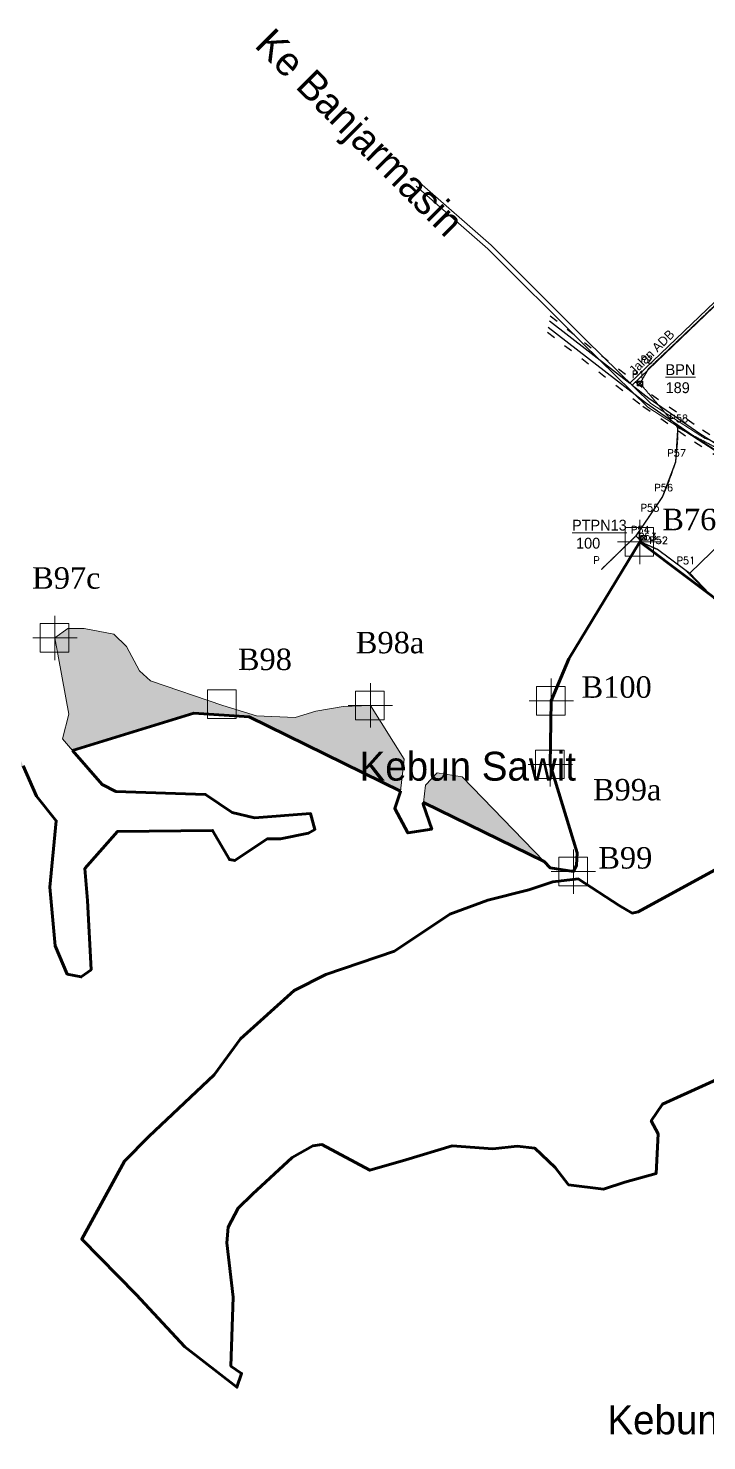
# Model space of a CAD drawing. Header units: inches. Extents: x 110400 to 131000, y 1079400 to 1096600.
# Drawn here: x 115212 to 116153, y 1088483 to 1090441 of the extents above; entities that cross this region are included whole.
import ezdxf

# ---------------------------------------------------------------- set-up
doc = ezdxf.new("R2010")
doc.units = ezdxf.units.IN
doc.header["$MEASUREMENT"] = 0
doc.linetypes.add('ACAD_ISO03W100', pattern=[30, 12, -18])
doc.linetypes.add('HIDDEN', pattern=[0.375, 0.25, -0.125])
for name, color, linetype in [('020100', 7, 'Continuous'), ('040100', 20, 'Continuous'), ('Bahu Jalan', 1, 'ACAD_ISO03W100'), ('hatch di HL n diluar hgu', 7, 'Continuous'), ('Jalan', 1, 'Continuous'), ('LB_POL', 1, 'HIDDEN'), ('NEW NO PATHOK', 7, 'Continuous'), ('PN_POL', 7, 'Continuous'), ('TEXT', 7, 'Continuous'), ('Tugu', 7, 'Continuous')]:
    doc.layers.add(name, color=color, linetype=linetype)
doc.styles.add('ROMANC', font='romanc.shx')
doc.styles.add('Times New Roman', font='times.ttf')

# ---------------------------------------------------------------- blocks, each defined once
blk = doc.blocks.new('dawwfaa')
at = {"layer": 'hatch di HL n diluar hgu', "lineweight": 13}
h = blk.add_hatch(dxfattribs=at)
h.set_pattern_fill('GRAVEL', color=5, scale=100, style=0)
h.set_pattern_definition([(228.0128, (72, 100), (-799.999823216, -900.00013416), [13.4536, -1331.9088]), (184.9697, (63, 90), (1200.000105152, 99.9991307), [23.0868, -2285.5925]), (132.5104, (40, 88), (999.999071835, -1100.000867387), [16.2788, -1611.6032]), (267.2737, (1, 63), (99.999601773, 2000.000029497), [21.0238, -2081.3558]), (292.8337, (0, 42), (-500.000990544, 1199.999641178), [20.6155, -2040.9373]), (357.2737, (8, 23), (-2000.000029497, 99.999601773), [21.0238, -2081.3558]), (37.6942, (29, 22), (-1300.000734562, -999.999040516), [27.8029, -2752.4849]), (72.2553, (51, 39), (700.00107627, 2199.999623124), [26.2488, -2598.6321]), (121.4296, (59, 64), (-800.000823418, 1299.99950365), [21.095, -2088.4073]), (175.2364, (48, 82), (1100.00009463, -99.999153266), [24.0832, -1180.0763]), (222.3974, (24, 84), (-1200.000735107, -1099.999208201), [31.1448, -3083.3375]), (138.8141, (100, 62), (-700.00029468, 599.999731334), [10.6301, -1052.3844]), (171.4692, (92, 69), (1299.999828482, -200.000791004), [20.2237, -2002.1511]), (225, (72, 72), (-2e-14, -100.000031), [14.1421, -127.2792]), (203.1986, (65, 84), (499.99997307, 200.00013253), [7.6158, -753.9615]), (291.8014, (58, 81), (-99.99999105, 300.0000273), [10.7703, -527.7462]), (30.9638, (62, 71), (299.99980223, 200.00024835), [17.4929, -565.6023]), (161.5651, (77, 80), (200.0000435, -99.9998403), [12.6491, -303.5787]), (16.3895, (0, 81), (1000.00021984, 299.999270982), [17.72, -1754.2845]), (70.3462, (17, 86), (-399.999524737, -1100.00021356), [14.8661, -1471.7408]), (293.1986, (77, 100), (-200.00013253, 499.99997307), [15.2315, -746.3458]), (343.6105, (83, 86), (-1000.00021984, 299.999270982), [17.72, -1754.2845]), (339.444, (0, 19), (-500.00018445, 199.99959964), [17.088, -837.3124]), (294.7751, (16, 13), (-499.999218925, 1100.000342184), [14.3178, -1417.4643]), (66.8014, (78, 0), (200.00013253, 499.99997307), [15.2315, -746.3458]), (17.354, (84, 14), (-1300.00020191, -399.999450226), [16.7631, -1659.5424]), (69.444, (29, 0), (-199.99959964, -500.00018445), [8.544, -845.8564]), (101.3099, (72, 0), (-99.9997632, 400.00007522), [5.099, -504.8029]), (165.9638, (71, 5), (300.0000546, -99.99980574), [20.6155, -391.695]), (186.009, (51, 10), (999.99997509, 99.999931748), [19.105, -1891.3923]), (303.6901, (62, 62), (-100.00013345, 199.9999558), [14.4222, -346.1329]), (353.1572, (70, 50), (1699.999936548, -200.000799792), [25.1794, -2492.7563]), (60.9454, (95, 47), (-400.00000272, -700.00003846), [10.2956, -1019.2674]), (90, (100, 56), (-100, 100), [6, -94]), (120.2564, (49, 13), (399.99948868, -700.000245585), [13.8924, -1375.352]), (48.0128, (42, 25), (799.999823216, 900.00013416), [26.9072, -1318.4552]), (0, (60, 45), (100, 100), [26, -74]), (325.3048, (86, 45), (-999.9994259, 700.00086096), [15.8114, -1565.3274]), (254.0546, (99, 36), (-99.99998893, -400.00001267), [14.5602, -713.4508]), (207.646, (95, 22), (-1899.999580718, -1000.000771317), [23.7065, -2346.9474]), (175.4261, (74, 11), (-1300.000055831, 99.999480116), [25.0799, -2482.9074])])
h.paths.add_polyline_path([(113854.6, 1088501.6), (114327.5, 1088509.5), (114334.2, 1088509.6), (114336.2, 1088547.6), (114434.1, 1088577.5), (114474, 1088601.5), (114512, 1088651.4), (114536, 1088707.3), (114541.2, 1088710.8), (114516.6, 1088714.3), (114466.3, 1088740.9), (114451.2, 1088720.3), (114443.9, 1088676.7), (114425.4, 1088665.1), (114398.3, 1088637.7), (114383.9, 1088594.7), (114324.7, 1088573.3), (114311, 1088577.1), (114293.5, 1088586.6), (114258.7, 1088593), (114234.5, 1088588.5), (114212.1, 1088568.8), (114179.6, 1088552.1), (114152.6, 1088555.2), (114100.6, 1088564.9), (114031.3, 1088569.7), (114002.7, 1088589.8), (113935.7, 1088583.3), (113923.6, 1088583.7), (113905.4, 1088541.5), (113887.5, 1088525.2), (113849.4, 1088523.6), (113816.5, 1088542.2), (113770.1, 1088568.1), (113740.2, 1088607.9), (113726.9, 1088612.5), (113703, 1088611), (113686.9, 1088610.2), (113655.9, 1088615.5), (113647.5, 1088621.1), (113612.3, 1088644), (113581, 1088658.3), (113534, 1088660.3), (113524.6, 1088661.7), (113519.3, 1088722.7), (113543.2, 1088737.7), (113548.4, 1088744.5), (113544.1, 1088762.7), (113419.5, 1088838.6), (113403.4, 1088801.8), (113397.7, 1088797.3), (113378.1, 1088796.2), (113347.3, 1088806.9), (113320.7, 1088813.7), (113277.5, 1088809.9), (113256.3, 1088809.2), (113239.9, 1088798.1), (113219.3, 1088777.4), (113206.3, 1088749.7), (113190.6, 1088702.9), (113170.1, 1088697.9), (113147.6, 1088703.9), (113124.7, 1088718.2), (113108.2, 1088728.8), (113092.8, 1088725), (113082.2, 1088710.5), (113075.8, 1088683.4), (113075.9, 1088646.6), (113093.2, 1088614.3), (113243.8, 1088590.9)])
h.paths.add_polyline_path([(112948.8, 1088636.7), (112924.5, 1088667.2), (112896.8, 1088690.5), (112867.3, 1088701.3), (112776.8, 1088718.2), (112716.2, 1088742.5), (112707.9, 1088735.8), (112673, 1088679.5)])
h.paths.add_polyline_path([(114682, 1088933.1), (114698.2, 1089003.2), (114715.4, 1089011.2), (114706.4, 1089011.3), (114686.9, 1089001.9), (114640, 1088938.9), (114620.2, 1088874.7), (114590, 1088816.2), (114582.9, 1088786.3), (114596.3, 1088778.4), (114607.2, 1088794), (114620.7, 1088869.9), (114634.8, 1088887.6)])
h.paths.add_polyline_path([(114773.3, 1089173.4), (114742.5, 1089154.6), (114709.2, 1089100.3), (114711, 1089040.4), (114728.1, 1089029.5), (114727.5, 1089016.8), (114744, 1089024.5), (114760.5, 1089074.6)])
h.paths.add_polyline_path([(114771.3, 1089346.9), (114752.2, 1089398.3), (114754, 1089447.7), (114734.9, 1089422.7), (114734.5, 1089368.7), (114739.8, 1089307.2), (114742.9, 1089279.8), (114776.2, 1089289.5)])
h.paths.add_polyline_path([(114771.6, 1089467.2), (114771.2, 1089466.7), (114826.9, 1089447.8), (114965, 1089410.4), (115023.1, 1089381.4), (115003.2, 1089413.7)])
h.paths.add_polyline_path([(115117.7, 1089397.4), (115114.8, 1089390.9), (115204.9, 1089418.6), (115199.8, 1089430.3), (115182.9, 1089481.7), (115195.3, 1089523.2), (115172.6, 1089568.4), (115100.4, 1089516.7), (115120.7, 1089461.1)])
h.paths.add_polyline_path([(115648.6, 1089501.1), (115611.1, 1089494.5), (115582.4, 1089485.7), (115528.7, 1089487.9), (115482.1, 1089502.2), (115381.5, 1089536.4), (115366.1, 1089550.4), (115348.4, 1089584.1), (115330.8, 1089601), (115289.6, 1089609.1), (115266.8, 1089609.1), (115249, 1089595.9), (115268.3, 1089490.4), (115259.4, 1089455.9), (115273.6, 1089439.7), (115441.9, 1089491.5), (115518.3, 1089486.6), (115728.4, 1089383.5), (115733.5, 1089427.8), (115686.5, 1089502.3)])
h.paths.add_polyline_path([(115813.7, 1089403.6), (115779.1, 1089408.7), (115762.9, 1089391.8), (115760.3, 1089367.9), (115927.4, 1089285.9)])
at = {"layer": '020100', "color": 5, "lineweight": 60}
for points in [[(116214.6, 1089005.5), (116151.8, 1088976.9), (116091.9, 1088949.3), (116076.2, 1088926.3), (116085.7, 1088908.4), (116082.9, 1088853.3), (116039.7, 1088841.1), (116010, 1088831.8), (115961.5, 1088837.8), (115943, 1088861.8), (115914.8, 1088888.4), (115890.2, 1088891.2), (115856.2, 1088887.7), (115800, 1088891.5), (115735.8, 1088872.3), (115685.9, 1088857.8), (115619.1, 1088893.4), (115606.8, 1088891.9), (115578.1, 1088875.7), (115523.2, 1088824.8), (115503, 1088805.1), (115489.1, 1088778.7), (115487.4, 1088757.3), (115496.3, 1088681.8), (115493.1, 1088586.2), (115507.8, 1088576), (115501.4, 1088556.9), (115429.3, 1088613), (115361.6, 1088685.6), (115286.2, 1088762.4), (115345.7, 1088870.5), (115379.3, 1088904.6), (115470.1, 1088990.2), (115506.6, 1089040.2), (115581, 1089107), (115624.8, 1089129.2), (115719.9, 1089161.8), (115797, 1089212.8), (115849.7, 1089232.2), (115906.3, 1089246.6), (115939.5, 1089257.6), (115974.7, 1089261.8), (116031.8, 1089224.8), (116049.5, 1089214.5), (116057.8, 1089216.2), (116163.8, 1089273.8)], [(116263.2, 1089576.6), (116060.3, 1089729.1), (115961.9, 1089567.2), (115937.4, 1089508.9), (115936, 1089420.7), (115973.3, 1089297.8), (115972.7, 1089280.9), (115968.2, 1089272), (115935.8, 1089277.2), (115927.4, 1089285.9)], [(115728.4, 1089383.5), (115518.3, 1089486.6), (115441.9, 1089491.5), (115273.6, 1089439.7)], [(115273.6, 1089439.7), (115314.6, 1089392.7), (115333.7, 1089383.2), (115458, 1089379), (115495, 1089354), (115526, 1089346.6), (115603.7, 1089352.5), (115609.6, 1089330.5), (115600.8, 1089325.4), (115561.8, 1089317.3), (115543.4, 1089317.3), (115498.5, 1089287.2), (115491.1, 1089288.6), (115467.6, 1089329), (115335.9, 1089327.6), (115290.3, 1089276.1), (115294, 1089232.1), (115299.1, 1089135.8), (115285.4, 1089125.8), (115266, 1089129.9), (115249.1, 1089168.9), (115241.7, 1089250.4), (115250.9, 1089342.5), (115223.3, 1089376.7), (115204.9, 1089418.6)], [(115728.4, 1089383.5), (115728.3, 1089383), (115720.3, 1089359.5), (115738.6, 1089325.7), (115771.8, 1089330.9), (115760, 1089365.4), (115760.3, 1089367.9)], [(115927.4, 1089285.9), (115760.3, 1089367.9)]]:
    blk.add_lwpolyline(points, dxfattribs=at)
at = {"layer": '020100', "color": 5, "lineweight": 13}
for points in [[(115273.6, 1089439.7), (115259.4, 1089455.9), (115268.3, 1089490.4), (115249, 1089595.9), (115266.8, 1089609.1), (115289.6, 1089609.1), (115330.8, 1089601), (115348.4, 1089584.1), (115366.1, 1089550.4), (115381.5, 1089536.4), (115482.1, 1089502.2), (115528.7, 1089487.9), (115582.4, 1089485.7), (115611.1, 1089494.5), (115648.6, 1089501.1), (115686.5, 1089502.3), (115733.5, 1089427.8), (115728.4, 1089383.5)], [(115927.4, 1089285.9), (115813.7, 1089403.6), (115779.1, 1089408.7), (115762.9, 1089391.8), (115760.3, 1089367.9)]]:
    blk.add_lwpolyline(points, dxfattribs=at)
at = {"layer": '040100', "color": 5, "lineweight": 13}
for points in [[(115750.2, 1090222.4), (115849.7, 1090135.7), (115981.4, 1090004.1), (116071.3, 1089916), (116141.4, 1089870.5), (116220.6, 1089819.4)], [(115754.6, 1090227.5), (115854.3, 1090140.6), (115986.1, 1090008.9), (116075.5, 1089921.2), (116145, 1089876.1), (116150.8, 1089872.4)], [(116150.8, 1089872.4), (116236.1, 1089840.3), (116324.9, 1089799.9), (116364.1, 1089779.7), (116429.7, 1089745.1), (116444.9, 1089734.5), (116562.7, 1089650.4), (116716.9, 1089537.8), (116880.6, 1089409.9), (117010.3, 1089301.6)]]:
    blk.add_lwpolyline(points, dxfattribs=at)
at = {"layer": 'hatch di HL n diluar hgu', "color": 5, "lineweight": 13}
blk.add_lwpolyline([(115813.7, 1089403.6), (115779.1, 1089408.7), (115762.9, 1089391.8), (115760.3, 1089367.9), (115927.4, 1089285.9)], close=True, dxfattribs=at)
at = {"layer": 'NEW NO PATHOK', "color": 5, "lineweight": 13}
for points in [[(116029.5, 1089729.1), (116091, 1089729.1), (116060.3, 1089729.1), (116060.3, 1089759.8), (116060.3, 1089698.4), (116060.3, 1089709.3), (116079.5, 1089709.3), (116079.5, 1089748.9), (116039.9, 1089748.9), (116039.9, 1089709.3), (116060.3, 1089709.3)], [(115218.3, 1089595.9), (115279.7, 1089595.9), (115249, 1089595.9), (115249, 1089626.7), (115249, 1089565.2), (115249, 1089576.1), (115268.3, 1089576.1), (115268.3, 1089615.8), (115228.7, 1089615.8), (115228.7, 1089576.1), (115249, 1089576.1)], [(115655.8, 1089502.3), (115717.2, 1089502.3), (115686.5, 1089502.3), (115686.5, 1089533.1), (115686.5, 1089471.6), (115686.5, 1089482.5), (115705.8, 1089482.5), (115705.8, 1089522.2), (115666.1, 1089522.2), (115666.1, 1089482.5), (115686.5, 1089482.5)], [(115906.7, 1089508.9), (115968.2, 1089508.9), (115937.4, 1089508.9), (115937.4, 1089539.7), (115937.4, 1089478.2), (115937.4, 1089489.1), (115956.7, 1089489.1), (115956.7, 1089528.8), (115917.1, 1089528.8), (115917.1, 1089489.1), (115937.4, 1089489.1)], [(115905.3, 1089420.7), (115966.8, 1089420.7), (115936, 1089420.7), (115936, 1089451.4), (115936, 1089389.9), (115936, 1089400.9), (115955.3, 1089400.9), (115955.3, 1089440.5), (115915.7, 1089440.5), (115915.7, 1089400.9), (115936, 1089400.9)], [(115937.4, 1089272), (115998.9, 1089272), (115968.2, 1089272), (115968.2, 1089302.7), (115968.2, 1089241.3), (115968.2, 1089252.2), (115987.5, 1089252.2), (115987.5, 1089291.8), (115947.8, 1089291.8), (115947.8, 1089252.2), (115968.2, 1089252.2)]]:
    blk.add_lwpolyline(points, dxfattribs=at)
blk.add_lwpolyline([(115460.8, 1089523.8), (115460.8, 1089484.2), (115500.4, 1089484.2), (115500.4, 1089523.8)], close=True, dxfattribs=at)
at = {"layer": 'NEW NO PATHOK', "color": 5, "lineweight": 13, "style": 'Times New Roman'}
for s, p in [('B76', (116091.5, 1089745.4)), ('B97c', (115217.4, 1089664.3)), ('B98a', (115666.4, 1089574.7)), ('B98', (115502.8, 1089551.4)), ('B100', (115979.5, 1089513)), ('B99a', (115995.3, 1089370.7)), ('B99', (116002.8, 1089276.2))]:
    blk.add_text(s, height=29.74, dxfattribs=at).set_placement(p)
blk = doc.blocks.new('A$C24880B23')
for p, q in [((0, 0), (1.77, 1.7)), ((1.77, 0), (0, 1.7))]:
    blk.add_line(p, q)
blk.add_lwpolyline([(0, 1.7), (1.77, 1.7), (1.77, 0), (0, 0)], close=True)
blk = doc.blocks.new('jawjwd')
at = {"color": 3, "linetype": 'ByBlock'}
blk.add_lwpolyline([(116736.7, 1088364.9), (116761.7, 1088514.9), (116685.7, 1088620.9), (116632.7, 1088753.9), (116575.7, 1088786.9), (116517.7, 1088876.9), (116436.7, 1089021.9), (116388.7, 1089068.9), (116352.7, 1089085.9), (116326.7, 1089184.9), (116354.7, 1089220.9), (116368.7, 1089268.9), (116328.7, 1089434.9), (116263.7, 1089562.9), (116166.1, 1089647.5), (116129.7, 1089685.9), (116247.7, 1089799.9)], dxfattribs=at)
at = {"layer": 'Bahu Jalan', "color": 3, "elevation": 13.1}
for points in [[(115936, 1090042.6), (116051, 1089953.4)], [(115932.3, 1090020.1), (116064.6, 1089917.4), (116136, 1089867.8), (116234.9, 1089805.5), (116260.9, 1089790), (116280.2, 1089776.3), (116367.6, 1089704), (116378.4, 1089692.6), (116407.1, 1089635.9), (116437.5, 1089592.2)], [(116054.1, 1089950.9), (116076.5, 1089933.6), (116147.1, 1089884.5), (116190.8, 1089856.9)]]:
    blk.add_lwpolyline(points, dxfattribs=at)
at = {"layer": 'Jalan', "color": 3}
for p, q in [((116046.6, 1089949.2, 13.2), (116255, 1090149.4, 10.2)), ((116049.8, 1089946.7, 13.2), (116257.8, 1090146.5, 10.2))]:
    blk.add_line(p, q, dxfattribs=at)
at = {"layer": 'Jalan', "color": 3, "elevation": 13.1}
for points in [[(115933.4, 1090026.9), (116068.2, 1089922.3), (116139.3, 1089872.8), (116238, 1089810.7), (116264.2, 1089795.1), (116283.9, 1089781.1), (116371.7, 1089708.4), (116383.3, 1089696.1), (116412.3, 1089639), (116442.4, 1089595.6)], [(115934.9, 1090035.9), (116046.6, 1089949.2)], [(116049.8, 1089946.7), (116072.9, 1089928.7), (116143.7, 1089879.5), (116208.4, 1089838.8)], [(116112.7, 1089884), (116109.7, 1089839.9), (116091.7, 1089791.9), (116072.7, 1089763.9), (116055, 1089737.4), (116007.1, 1089691.1)], [(116055, 1089737.4), (116064.7, 1089727.9), (116084.7, 1089718.9), (116122.7, 1089690.8), (116129.7, 1089685.9)]]:
    blk.add_lwpolyline(points, dxfattribs=at)
at = {"layer": 'LB_POL', "color": 3}
blk.add_lwpolyline([(117346.6, 1087665), (117362.3, 1087674.2), (117359.1, 1087997.4), (117381.9, 1088133.6), (117365.4, 1088242.2), (117280, 1088539.6), (117196, 1088814.9), (117134.2, 1089033.5), (117015.9, 1089283.2), (116942.6, 1089334.7), (116736.6, 1089515.1), (116653, 1089574.3), (116487.9, 1089690.3), (116324.7, 1089783.5), (116301.1, 1089796.6), (116251, 1089814.6), (116112.7, 1089887.9), (116060.7, 1089948.9), (116072.7, 1089969.7), (116257.8, 1090146.5)], dxfattribs=at)
at = {"layer": 'LB_POL', "color": 3, "elevation": 16.9}
for points in [[(116112.7, 1089887.8), (116112.7, 1089872.9), (116109.7, 1089839.9), (116100.7, 1089813.9), (116091.7, 1089791.9), (116072.7, 1089763.9), (116055, 1089737.4), (116007.1, 1089691.1)], [(116055, 1089737.4), (116064.7, 1089727.9), (116084.7, 1089718.9), (116084.7, 1089718.9), (116084.7, 1089718.9), (116122.7, 1089690.8), (116166.1, 1089647.5)]]:
    blk.add_lwpolyline(points, dxfattribs=at)
at = {"layer": 'Tugu', "color": 3, "linetype": 'Continuous', "xscale": 3.75, "yscale": 3.75, "zscale": 3.75}
for p in [(116057.3, 1089945.7, 12.8), (116062.3, 1089731.7, 20)]:
    blk.add_blockref('A$C24880B23', p, dxfattribs=at)
at = {"layer": 'PN_POL', "color": 3, "style": 'ROMANC'}
for s, p in [('P2', (116061.2, 1089977.2, -4.7)), ('P1', (116049.2, 1089956.4, -4.7)), ('P58', (116101.2, 1089895.3, 12.2)), ('P57', (116098.2, 1089847.4, 12.2)), ('P56', (116080.2, 1089799.4, 12.2)), ('P55', (116061.2, 1089771.4, 12.2)), ('P54', (116047.9, 1089740.9, 12.2)), ('P53', (116057.6, 1089731.4, 12.2)), ('P52', (116073.2, 1089726.4, 12.2)), ('P', (115995.6, 1089698.7, 12.2)), ('P51', (116111.2, 1089698.3, 12.2))]:
    blk.add_text(s, height=10, dxfattribs=at).set_placement(p)
at = {"layer": 'TEXT', "color": 3}
blk.add_text('Ke Banjarmasin', height=40, rotation=315.0111, dxfattribs=at).set_placement((115524.4, 1090416.3, -31.7))
at = {"layer": 'TEXT', "color": 3, "linetype": 'Continuous', "lineweight": 9}
blk.add_text('Jalan ADB', height=12.61, rotation=44.6279, dxfattribs=at).set_placement((116052.8, 1089959.8, -31.6))
at = {"layer": 'TEXT', "color": 3}
for p in [(115671.5, 1089398.1, -31.7), (116015.3, 1088491.7, -31.7)]:
    blk.add_text('Kebun Sawit', height=40, dxfattribs=at).set_placement(p)
at = {"layer": 'Tugu', "color": 3, "linetype": 'Continuous', "lineweight": 9, "char_height": 15, "attachment_point": 1}
for s, insert, width in [('{\\LBPN\\P}189', (116096.1, 1089975.5, 14.1), 43.707), ('{\\LPTPN13\\P} 100', (115966.3, 1089759.9, 21.3), 84.96)]:
    blk.add_mtext(s, dxfattribs=dict(at, insert=insert, width=width))

msp = doc.modelspace()

# ---------------------------------------------------------------- block references
msp.add_blockref('jawjwd', (0, 0))
at = {"layer": 'TEXT'}
msp.add_blockref('dawwfaa', (0, 0), dxfattribs=at)

doc.saveas('drawing.dxf')
